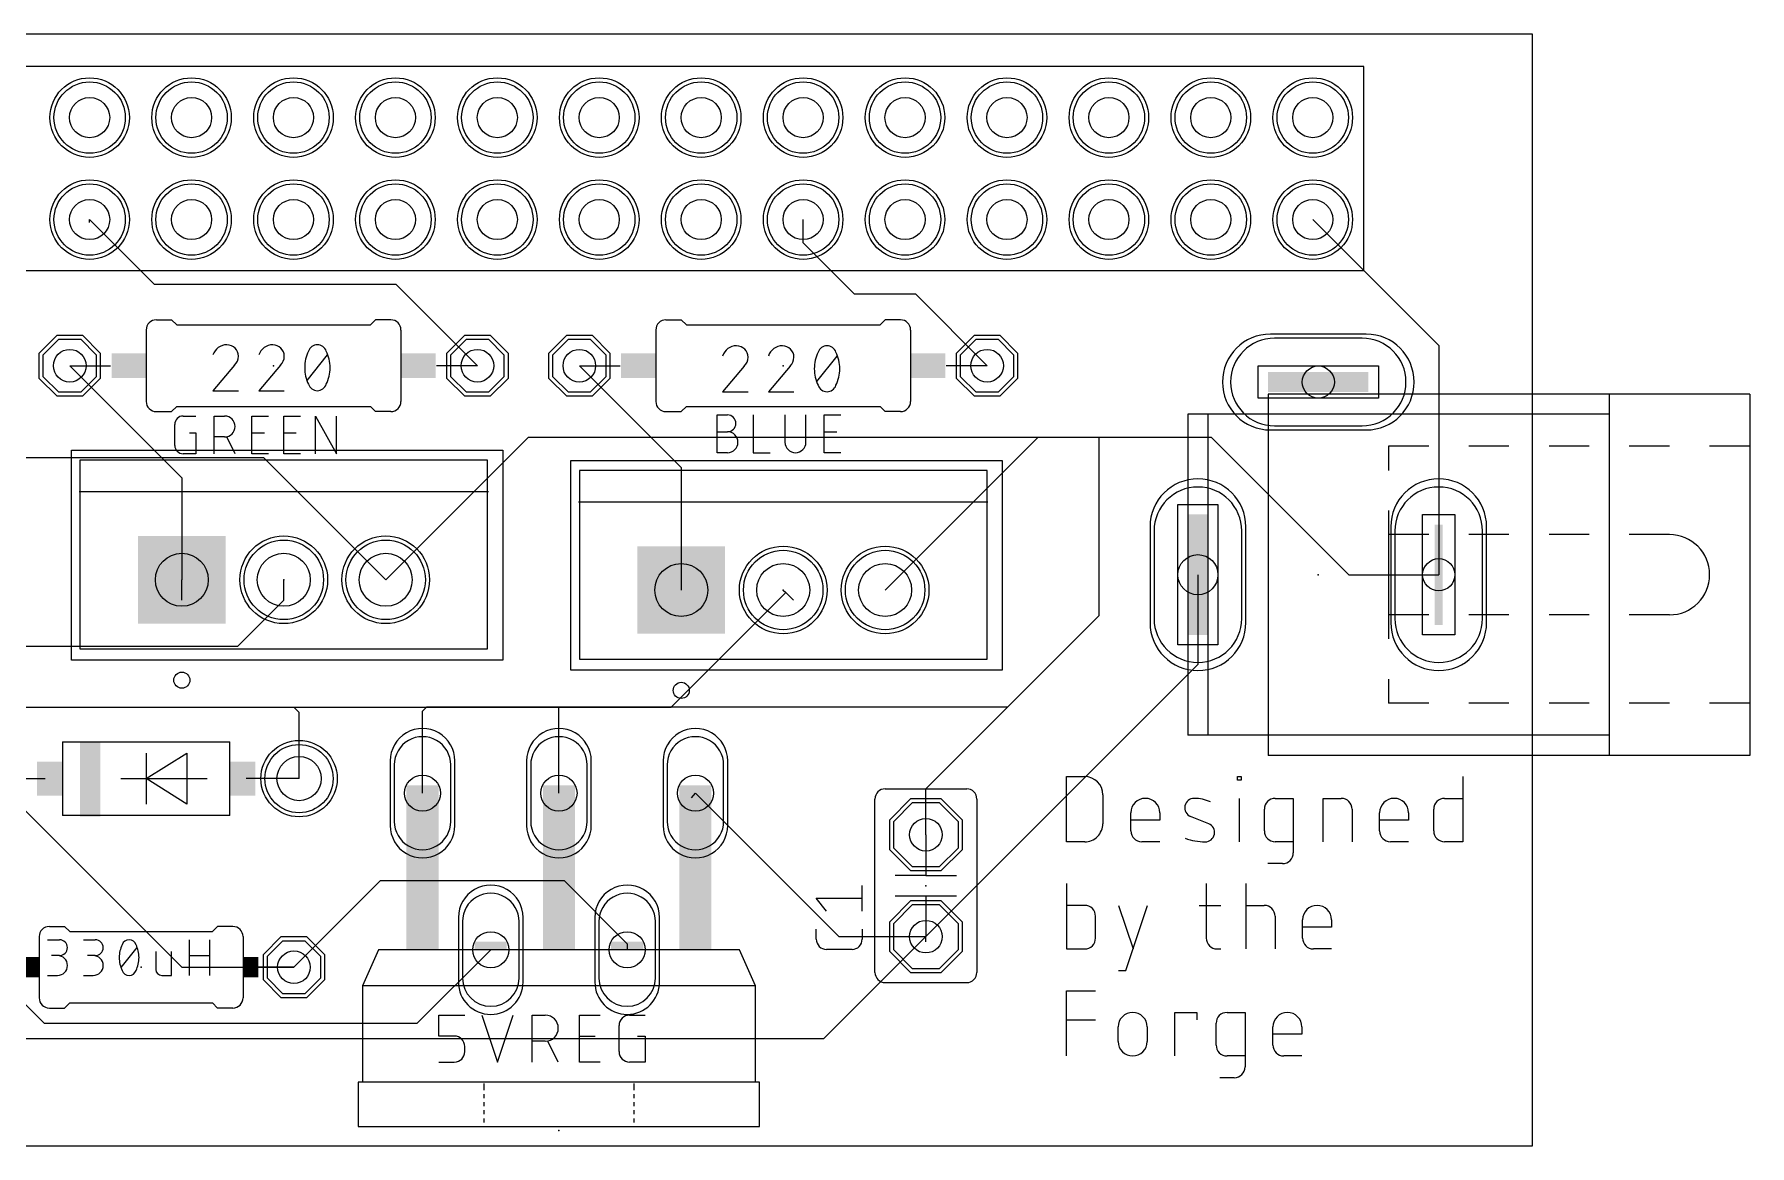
# Model space of a CAD drawing. Extents: x 0 to 2.66, y 0 to 1.18.
# Drawn here: x 0.975 to 2.658, y 0.085 to 1.175 of the extents above; entities that cross this region are included whole.
import ezdxf

# ---------------------------------------------------------------- set-up
doc = ezdxf.new("R2010")
doc.units = 0
for name, color, linetype in [('1', 12, 'CONTINUOUS'), ('16', 132, 'CONTINUOUS'), ('17', 110, 'CONTINUOUS'), ('19', 53, 'CONTINUOUS'), ('20', 31, 'CONTINUOUS'), ('21', 253, 'CONTINUOUS'), ('23', 53, 'CONTINUOUS'), ('25', 253, 'CONTINUOUS'), ('27', 253, 'CONTINUOUS'), ('29', 253, 'CONTINUOUS'), ('30', 253, 'CONTINUOUS'), ('39', 12, 'CONTINUOUS'), ('44', 253, 'CONTINUOUS'), ('46', 140, 'CONTINUOUS'), ('51', 253, 'CONTINUOUS')]:
    doc.layers.add(name, color=color, linetype=linetype)

# ---------------------------------------------------------------- blocks, each defined once
blk = doc.blocks.new('RECT')
blk.add_solid([(-0.5, -0.5), (0.5, -0.5), (-0.5, 0.5), (0.5, 0.5)])
blk = doc.blocks.new('LONGP100')
blk.add_lwpolyline([(-0.5, -0.5), (0.5, -0.5, 1), (0.5, 0.5), (-0.5, 0.5, 1)], format="xyb", close=True)
blk = doc.blocks.new('SQUAREP')
blk.add_solid([(-0.5, -0.5), (0.5, -0.5), (-0.5, 0.5), (0.5, 0.5)])
blk = doc.blocks.new('ROUNDP')
blk.add_circle((0, 0), 0.5)
blk = doc.blocks.new('OCTAGONP')
blk.add_lwpolyline([(-0.5, -0.207107), (-0.5, 0.207107), (-0.207107, 0.5), (0.207107, 0.5), (0.5, 0.207107), (0.5, -0.207107), (0.207107, -0.5), (-0.207107, -0.5)], close=True)

msp = doc.modelspace()

# ---------------------------------------------------------------- linework, layer by layer
at = {"layer": '1'}
for p, q in [((1.029528, 0.990472), (1.029528, 0.993307)), ((1.029528, 0.993307), (1.092835, 0.93)), ((1.729528, 0.970472), (1.729528, 0.993307)), ((1.78, 0.92), (1.729528, 0.970472)), ((1.092835, 0.93), (1.33, 0.93)), ((1.33, 0.93), (1.41, 0.85)), ((1.84, 0.92), (1.78, 0.92)), ((1.91, 0.85), (1.84, 0.92)), ((1.01, 0.85), (1.12, 0.74)), ((1.51, 0.85), (1.61, 0.75)), ((1.61, 0.75), (1.61, 0.63)), ((1.12, 0.74), (1.12, 0.64)), ((1.12, 0.62), (1.12, 0.64)), ((1.22, 0.62), (1.22, 0.64)), ((1.6, 0.515), (1.7125, 0.6275)), ((1.71, 0.63), (1.7125, 0.6275)), ((1.7125, 0.6275), (1.72, 0.62)), ((1.175, 0.575), (1.22, 0.62)), ((0.76, 0.575), (1.175, 0.575)), ((0.81, 0.515), (1.6, 0.515)), ((0.935, 0.445), (1.12, 0.26)), ((1.23, 0.26), (1.315, 0.345)), ((1.315, 0.345), (1.495, 0.345)), ((1.495, 0.345), (1.556929, 0.283071)), ((1.350906, 0.205), (1.423071, 0.277165)), ((1.556929, 0.283071), (1.556929, 0.277165)), ((0.93, 0.26), (0.985, 0.205)), ((1.12, 0.26), (1.23, 0.26)), ((0.985, 0.205), (1.350906, 0.205))]:
    msp.add_line(p, q, dxfattribs=at)
at = {"layer": '16'}
for p, q in [((2.229528, 0.993307), (2.35311, 0.869724)), ((2.35311, 0.869724), (2.35311, 0.645)), ((1.32, 0.64), (1.46, 0.78)), ((1.46, 0.78), (1.96, 0.78)), ((1.81, 0.63), (1.96, 0.78)), ((1.96, 0.78), (2.02, 0.78)), ((2.02, 0.78), (2.13, 0.78)), ((2.02, 0.605), (2.02, 0.78)), ((2.13, 0.78), (2.265, 0.645)), ((0.93, 0.76), (1.2, 0.76)), ((1.2, 0.76), (1.32, 0.64)), ((2.11689, 0.645), (2.11689, 0.55689)), ((2.265, 0.645), (2.35311, 0.645)), ((1.93, 0.515), (2.02, 0.605)), ((2.11689, 0.55689), (1.85, 0.29)), ((0.925, 0.515), (1.49, 0.515)), ((1.235, 0.445), (1.235, 0.51)), ((1.356142, 0.430709), (1.356142, 0.511142)), ((1.93, 0.515), (1.49, 0.515)), ((1.49, 0.430709), (1.49, 0.515)), ((1.85, 0.435), (1.93, 0.515)), ((1.62, 0.426), (1.623858, 0.430709)), ((1.623858, 0.430709), (1.764567, 0.29)), ((1.85, 0.39), (1.85, 0.435)), ((1.75, 0.19), (1.85, 0.29)), ((1.764567, 0.29), (1.85, 0.29)), ((1.85, 0.285), (1.85, 0.29)), ((0.325, 0.19), (1.75, 0.19))]:
    msp.add_line(p, q, dxfattribs=at)
at = {"layer": '19'}
for p, q in [((1.23, 0.515), (1.36, 0.515)), ((1.235, 0.51), (1.23, 0.515)), ((1.36, 0.515), (1.356142, 0.511142)), ((1.49, 0.515), (1.36, 0.515))]:
    msp.add_line(p, q, dxfattribs=at)
at = {"layer": '20'}
for p, q in [((2.445, 1.175), (0.17, 1.175)), ((2.445, 0.085), (2.445, 1.175)), ((0.17, 0.085), (2.445, 0.085))]:
    msp.add_line(p, q, dxfattribs=at)
at = {"layer": '21'}
for p, q in [((2.279528, 1.143307), (0.279528, 1.143307)), ((2.279528, 0.943307), (2.279528, 1.143307)), ((0.379528, 0.943307), (2.279528, 0.943307)), ((1.095, 0.895), (1.11, 0.895)), ((1.115, 0.89), (1.11, 0.895)), ((1.305, 0.89), (1.31, 0.895)), ((1.325, 0.895), (1.31, 0.895)), ((1.595, 0.895), (1.61, 0.895)), ((1.615, 0.89), (1.61, 0.895)), ((1.805, 0.89), (1.81, 0.895)), ((1.825, 0.895), (1.81, 0.895)), ((1.085, 0.885), (1.085, 0.815)), ((1.115, 0.89), (1.305, 0.89)), ((1.335, 0.885), (1.335, 0.815)), ((1.585, 0.885), (1.585, 0.815)), ((1.615, 0.89), (1.805, 0.89)), ((1.835, 0.885), (1.835, 0.815)), ((1.115, 0.81), (1.11, 0.805)), ((1.115, 0.81), (1.305, 0.81)), ((1.305, 0.81), (1.31, 0.805)), ((1.615, 0.81), (1.61, 0.805)), ((1.615, 0.81), (1.805, 0.81)), ((1.805, 0.81), (1.81, 0.805)), ((2.658228, 0.822165), (2.335787, 0.822165)), ((2.520433, 0.822165), (2.520433, 0.48752)), ((2.658228, 0.822165), (2.658228, 0.770984)), ((1.095, 0.805), (1.11, 0.805)), ((1.325, 0.805), (1.31, 0.805)), ((1.595, 0.805), (1.61, 0.805)), ((1.825, 0.805), (1.81, 0.805)), ((2.126732, 0.80248), (2.107047, 0.80248)), ((2.107047, 0.80248), (2.107047, 0.73752)), ((2.126732, 0.80248), (2.126732, 0.73752)), ((2.343268, 0.770984), (2.303898, 0.770984)), ((2.303898, 0.770984), (2.303898, 0.747362)), ((2.422008, 0.770984), (2.382638, 0.770984)), ((2.500748, 0.770984), (2.461378, 0.770984)), ((2.579488, 0.770984), (2.540118, 0.770984)), ((2.658228, 0.770984), (2.618858, 0.770984)), ((2.658228, 0.770984), (2.658228, 0.519016)), ((1.42, 0.757323), (1.02, 0.757323)), ((1.02, 0.757323), (1.02, 0.572283)), ((1.42, 0.572283), (1.42, 0.757323)), ((1.91, 0.747323), (1.51, 0.747323)), ((1.51, 0.747323), (1.51, 0.562283)), ((1.91, 0.562283), (1.91, 0.747323)), ((2.185787, 0.75248), (2.185787, 0.48752)), ((1.019213, 0.726614), (1.420787, 0.726614)), ((1.509213, 0.716614), (1.910787, 0.716614)), ((2.303898, 0.707992), (2.303898, 0.68437)), ((2.303898, 0.68437), (2.303898, 0.60563)), ((2.303898, 0.60563), (2.303898, 0.582008)), ((1.02, 0.572283), (1.42, 0.572283)), ((1.51, 0.562283), (1.91, 0.562283)), ((2.107047, 0.55248), (2.107047, 0.48752)), ((2.126732, 0.55248), (2.126732, 0.48752)), ((2.303898, 0.542638), (2.303898, 0.519016)), ((2.343268, 0.519016), (2.303898, 0.519016)), ((2.422008, 0.519016), (2.382638, 0.519016)), ((2.500748, 0.519016), (2.461378, 0.519016)), ((2.579488, 0.519016), (2.540118, 0.519016)), ((2.658228, 0.519016), (2.618858, 0.519016)), ((2.658228, 0.519016), (2.658228, 0.467835)), ((1.003031, 0.48122), (1.166969, 0.48122)), ((1.003031, 0.48122), (1.003031, 0.40878)), ((1.166969, 0.40878), (1.166969, 0.48122)), ((2.126732, 0.48752), (2.107047, 0.48752)), ((2.185787, 0.48752), (2.126732, 0.48752)), ((2.520433, 0.48752), (2.185787, 0.48752)), ((2.185787, 0.48752), (2.185787, 0.467835)), ((2.520433, 0.48752), (2.520433, 0.467835)), ((1.085, 0.445), (1.125, 0.47)), ((1.085, 0.47), (1.085, 0.445)), ((1.125, 0.47), (1.125, 0.42)), ((2.658228, 0.467835), (2.185787, 0.467835)), ((1.06, 0.445), (1.085, 0.445)), ((1.125, 0.42), (1.085, 0.445)), ((1.085, 0.445), (1.145, 0.445)), ((1.085, 0.445), (1.085, 0.42)), ((1.8, 0.255), (1.8, 0.425)), ((1.81, 0.435), (1.89, 0.435)), ((1.9, 0.425), (1.9, 0.255)), ((1.166969, 0.40878), (1.003031, 0.40878)), ((1.85, 0.355), (1.85, 0.35)), ((1.85, 0.35), (1.82, 0.35)), ((1.85, 0.35), (1.88, 0.35)), ((1.82, 0.33), (1.85, 0.33)), ((1.85, 0.33), (1.88, 0.33)), ((1.85, 0.33), (1.85, 0.325)), ((0.98, 0.29), (0.98, 0.23)), ((0.99, 0.3), (1.005, 0.3)), ((1.01, 0.295), (1.005, 0.3)), ((1.01, 0.295), (1.15, 0.295)), ((1.15, 0.295), (1.155, 0.3)), ((1.17, 0.3), (1.155, 0.3)), ((1.18, 0.29), (1.18, 0.23)), ((1.81, 0.245), (1.89, 0.245)), ((0.99, 0.22), (1.005, 0.22)), ((1.01, 0.225), (1.005, 0.22)), ((1.01, 0.225), (1.15, 0.225)), ((1.15, 0.225), (1.155, 0.22)), ((1.17, 0.22), (1.155, 0.22)), ((1.29315, 0.147244), (1.29315, 0.103937)), ((1.68685, 0.147244), (1.29315, 0.147244)), ((1.68685, 0.103937), (1.68685, 0.147244)), ((1.29315, 0.103937), (1.68685, 0.103937))]:
    msp.add_line(p, q, dxfattribs=at)
for centre in [(1.12, 0.541575), (1.61, 0.531575)]:
    msp.add_circle(centre, 0.007874, dxfattribs=at)
for centre, radius, start, end in [((1.095, 0.885), 0.01, 90, 180), ((1.325, 0.885), 0.01, 0, 90), ((1.595, 0.885), 0.01, 90, 180), ((1.825, 0.885), 0.01, 0, 90), ((1.095, 0.815), 0.01, 180, 270), ((1.325, 0.815), 0.01, 270, 0), ((1.595, 0.815), 0.01, 180, 270), ((1.825, 0.815), 0.01, 270, 0), ((2.579488, 0.645), 0.03937, 270, 90), ((1.81, 0.425), 0.01, 90, 180), ((1.89, 0.425), 0.01, 0, 90), ((0.99, 0.29), 0.01, 90, 180), ((1.17, 0.29), 0.01, 0, 90), ((1.81, 0.255), 0.01, 180, 270), ((1.89, 0.255), 0.01, 270, 0), ((0.99, 0.23), 0.01, 180, 270), ((1.17, 0.23), 0.01, 270, 0)]:
    msp.add_arc(centre, radius, start, end, dxfattribs=at)
at = {"layer": '23'}
for p in [(1.21, 0.85), (1.71, 0.85), (1.22, 0.64), (2.235, 0.645), (1.71, 0.63), (1.085, 0.445), (1.85, 0.34), (1.08, 0.26), (1.49, 0.1)]:
    msp.add_point(p, dxfattribs=at)
at = {"layer": '25'}
for p, q in [((1.113048, 0.771876), (1.113048, 0.792431)), ((1.12127, 0.800654), (1.133603, 0.800654)), ((1.151672, 0.763654), (1.151672, 0.800654)), ((1.151672, 0.800654), (1.16195, 0.800654)), ((1.188716, 0.763654), (1.188716, 0.800654)), ((1.188716, 0.800654), (1.205161, 0.800654)), ((1.219916, 0.763654), (1.219916, 0.800654)), ((1.219916, 0.800654), (1.23636, 0.800654)), ((1.251047, 0.763654), (1.251047, 0.800654)), ((1.251047, 0.800654), (1.271602, 0.763654)), ((1.271602, 0.763654), (1.271602, 0.800654)), ((1.645048, 0.764654), (1.645048, 0.801654)), ((1.645048, 0.801654), (1.655325, 0.801654)), ((1.6806, 0.801654), (1.6806, 0.764654)), ((1.711731, 0.801654), (1.711731, 0.774931)), ((1.732286, 0.774931), (1.732286, 0.801654)), ((1.750199, 0.764654), (1.750199, 0.801654)), ((1.750199, 0.801654), (1.766644, 0.801654)), ((1.127436, 0.784209), (1.133603, 0.784209)), ((1.133603, 0.784209), (1.133603, 0.763654)), ((1.16195, 0.780098), (1.151672, 0.780098)), ((1.172228, 0.763654), (1.164005, 0.780098)), ((1.188716, 0.784209), (1.201049, 0.784209)), ((1.219916, 0.784209), (1.232249, 0.784209)), ((1.645048, 0.785209), (1.655325, 0.785209)), ((1.750199, 0.785209), (1.762533, 0.785209)), ((1.133603, 0.763654), (1.12127, 0.763654)), ((1.205161, 0.763654), (1.188716, 0.763654)), ((1.23636, 0.763654), (1.219916, 0.763654)), ((1.655325, 0.764654), (1.645048, 0.764654)), ((1.6806, 0.764654), (1.697044, 0.764654)), ((1.766644, 0.764654), (1.750199, 0.764654)), ((1.7875, 0.315147), (1.7875, 0.340147)), ((1.7525, 0.315147), (1.7425, 0.327647)), ((1.7425, 0.327647), (1.7875, 0.327647)), ((1.7425, 0.2875), (1.7425, 0.2975)), ((1.7875, 0.2975), (1.7875, 0.2875)), ((1.7775, 0.2775), (1.7525, 0.2775)), ((1.372, 0.192555), (1.372, 0.213)), ((1.372, 0.213), (1.397555, 0.213)), ((1.414444, 0.213), (1.429778, 0.167)), ((1.429778, 0.167), (1.445111, 0.213)), ((1.46379, 0.167), (1.46379, 0.213)), ((1.46379, 0.213), (1.476567, 0.213)), ((1.510089, 0.167), (1.510089, 0.213)), ((1.510089, 0.213), (1.530533, 0.213)), ((1.549, 0.177222), (1.549, 0.202778)), ((1.559222, 0.213), (1.574555, 0.213)), ((1.387333, 0.192555), (1.372, 0.192555)), ((1.476567, 0.187444), (1.46379, 0.187444)), ((1.489345, 0.167), (1.479123, 0.187444)), ((1.510089, 0.192555), (1.525422, 0.192555)), ((1.566889, 0.192555), (1.574555, 0.192555)), ((1.574555, 0.192555), (1.574555, 0.167)), ((1.397555, 0.177222), (1.397555, 0.182333)), ((1.372, 0.167), (1.387333, 0.167)), ((1.530533, 0.167), (1.510089, 0.167)), ((1.574555, 0.167), (1.559222, 0.167))]:
    msp.add_line(p, q, dxfattribs=at)
for centre, radius, start, end in [((1.12127, 0.792431), 0.008222, 90.000857, 180), ((1.16195, 0.790376), 0.010278, 270, 90), ((1.655325, 0.793431), 0.008222, 270, 90), ((1.655325, 0.774931), 0.010278, 270, 90), ((1.722008, 0.774931), 0.010278, 180, 0), ((1.12127, 0.771876), 0.008222, 180, 270), ((1.7525, 0.2875), 0.01, 180, 270), ((1.7775, 0.2875), 0.01, 270, 0), ((1.476567, 0.200222), 0.012778, 270, 90), ((1.559222, 0.202778), 0.010222, 90.00069, 180), ((1.387333, 0.182333), 0.010222, 0, 90), ((1.387333, 0.177222), 0.010222, 270, 0), ((1.559222, 0.177222), 0.010222, 180, 270)]:
    msp.add_arc(centre, radius, start, end, dxfattribs=at)
at = {"layer": '27'}
for p, q in [((1.243, 0.8355), (1.263, 0.8605)), ((1.743, 0.8345), (1.763, 0.8595)), ((1.17175, 0.8505), (1.1505, 0.8255)), ((1.21675, 0.8505), (1.1955, 0.8255)), ((1.67175, 0.8495), (1.6505, 0.8245)), ((1.71675, 0.8495), (1.6955, 0.8245)), ((1.1505, 0.8255), (1.1755, 0.8255)), ((1.1955, 0.8255), (1.2205, 0.8255)), ((1.6505, 0.8245), (1.6755, 0.8245)), ((1.6955, 0.8245), (1.7205, 0.8245)), ((1.988, 0.383), (1.988, 0.447)), ((1.988, 0.447), (2.005778, 0.447)), ((2.155799, 0.443444), (2.155799, 0.447)), ((2.155799, 0.447), (2.159355, 0.447)), ((2.159355, 0.443444), (2.155799, 0.443444)), ((2.159355, 0.447), (2.159355, 0.443444)), ((2.376645, 0.447), (2.376645, 0.383)), ((2.023555, 0.429222), (2.023555, 0.400778)), ((2.157577, 0.383), (2.157577, 0.425667)), ((2.192708, 0.425667), (2.210486, 0.425667)), ((2.210486, 0.425667), (2.210486, 0.372333)), ((2.239768, 0.383), (2.239768, 0.425667)), ((2.239768, 0.425667), (2.257546, 0.425667)), ((2.358867, 0.425667), (2.376645, 0.425667)), ((2.051045, 0.393667), (2.051045, 0.411444)), ((2.079489, 0.404333), (2.051045, 0.404333)), ((2.079489, 0.411444), (2.079489, 0.404333)), ((2.12749, 0.400778), (2.109713, 0.407889)), ((2.182042, 0.393667), (2.182042, 0.415)), ((2.268212, 0.415), (2.268212, 0.383)), ((2.295154, 0.393667), (2.295154, 0.411444)), ((2.323598, 0.404333), (2.295154, 0.404333)), ((2.323598, 0.411444), (2.323598, 0.404333)), ((2.3482, 0.393667), (2.3482, 0.415)), ((2.005778, 0.383), (1.988, 0.383)), ((2.079489, 0.383), (2.061711, 0.383)), ((2.210486, 0.383), (2.192708, 0.383)), ((2.323598, 0.383), (2.305821, 0.383)), ((2.376645, 0.383), (2.358867, 0.383)), ((2.19982, 0.361667), (2.185597, 0.361667)), ((1.988, 0.342), (1.988, 0.278)), ((2.125103, 0.342), (2.125103, 0.288667)), ((2.164126, 0.278), (2.164126, 0.342)), ((2.005778, 0.320667), (1.988, 0.320667)), ((2.038995, 0.320667), (2.053217, 0.278)), ((2.046106, 0.256667), (2.067439, 0.320667)), ((2.117992, 0.320667), (2.139326, 0.320667)), ((2.164126, 0.320667), (2.181904, 0.320667)), ((2.016444, 0.288667), (2.016444, 0.31)), ((2.192571, 0.31), (2.192571, 0.278)), ((2.219513, 0.288667), (2.219513, 0.306444)), ((2.247957, 0.306444), (2.247957, 0.299333)), ((0.988326, 0.287), (0.999992, 0.287)), ((1.023426, 0.287), (1.035092, 0.287)), ((1.127556, 0.252), (1.127556, 0.287)), ((1.147, 0.287), (1.147, 0.252)), ((2.247957, 0.299333), (2.219513, 0.299333)), ((0.999992, 0.271444), (0.992215, 0.271444)), ((1.035092, 0.271444), (1.027315, 0.271444)), ((1.06047, 0.259778), (1.076026, 0.279222)), ((1.0944, 0.275333), (1.0944, 0.257833)), ((1.109956, 0.252), (1.109956, 0.275333)), ((1.127556, 0.271444), (1.147, 0.271444)), ((1.988, 0.278), (2.005778, 0.278)), ((2.13577, 0.278), (2.139326, 0.278)), ((2.247957, 0.278), (2.230179, 0.278)), ((2.038995, 0.256667), (2.046106, 0.256667)), ((0.988326, 0.252), (0.998048, 0.252)), ((1.023426, 0.252), (1.033148, 0.252)), ((1.100233, 0.252), (1.109956, 0.252)), ((1.988, 0.173), (1.988, 0.237)), ((1.988, 0.237), (2.016444, 0.237)), ((1.988, 0.208555), (2.016444, 0.208555)), ((2.094339, 0.173), (2.094339, 0.215667)), ((2.094339, 0.215667), (2.115673, 0.215667)), ((2.115673, 0.215667), (2.115673, 0.208555)), ((2.134744, 0.183667), (2.134744, 0.205)), ((2.14541, 0.215667), (2.163188, 0.215667)), ((2.163188, 0.215667), (2.163188, 0.162333)), ((2.038619, 0.187222), (2.038619, 0.201444)), ((2.067063, 0.201444), (2.067063, 0.187222)), ((2.190418, 0.183667), (2.190418, 0.201444)), ((2.218863, 0.194333), (2.190418, 0.194333)), ((2.218863, 0.201444), (2.218863, 0.194333)), ((2.163188, 0.173), (2.14541, 0.173)), ((2.218863, 0.173), (2.201085, 0.173)), ((2.152521, 0.151667), (2.138299, 0.151667))]:
    msp.add_line(p, q, dxfattribs=at)
for centre, radius, start, end in [((1.16425, 0.856047), 0.014453, 90, 162.054747), ((1.16425, 0.85925), 0.01125, 0, 90), ((1.163417, 0.85925), 0.012083, 313.602748, 0.00007), ((1.20925, 0.856047), 0.014453, 90, 162.054747), ((1.20925, 0.85925), 0.01125, 0, 90), ((1.208417, 0.85925), 0.012083, 313.602748, 0.00007), ((1.277583, 0.848), 0.037083, 154.010753, 180.000014), ((1.253, 0.86125), 0.00925, 90, 161.075356), ((1.253, 0.86125), 0.00925, 18.924644, 90), ((1.228417, 0.848), 0.037083, 359.999986, 25.989247), ((1.66425, 0.855047), 0.014453, 90, 162.054747), ((1.66425, 0.85825), 0.01125, 0, 90), ((1.70925, 0.855047), 0.014453, 90, 162.054747), ((1.70925, 0.85825), 0.01125, 0, 90), ((1.777583, 0.847), 0.037083, 154.010753, 180.000014), ((1.753, 0.86025), 0.00925, 90, 161.075356), ((1.753, 0.86025), 0.00925, 18.924644, 90), ((1.728417, 0.847), 0.037083, 359.999986, 25.989247), ((1.277583, 0.848), 0.037083, 179.999986, 205.989247), ((1.228417, 0.848), 0.037083, 334.010753, 0.000014), ((1.663417, 0.85825), 0.012083, 313.602748, 0.00007), ((1.708417, 0.85825), 0.012083, 313.602748, 0.00007), ((1.777583, 0.847), 0.037083, 179.999986, 205.989247), ((1.728417, 0.847), 0.037083, 334.010753, 0.000014), ((1.253, 0.83475), 0.00925, 198.924644, 270), ((1.253, 0.83475), 0.00925, 270, 341.075356), ((1.753, 0.83375), 0.00925, 198.924644, 270), ((1.753, 0.83375), 0.00925, 270, 341.075356), ((2.005778, 0.429222), 0.017778, 0, 90), ((2.065267, 0.411444), 0.014222, 0, 180), ((2.113137, 0.416448), 0.009219, 89.181839, 248.198754), ((2.112692, 0.385293), 0.040377, 65.761067, 89.181785), ((2.192708, 0.415), 0.010667, 90, 180), ((2.257546, 0.415), 0.010667, 0.000661, 90), ((2.309376, 0.411444), 0.014222, 0, 180), ((2.358867, 0.415), 0.010667, 90, 180), ((2.005778, 0.400778), 0.017778, 269.999603, 0), ((2.061711, 0.393667), 0.010667, 180, 270), ((2.124067, 0.392218), 0.009219, 269.181833, 68.198759), ((2.192708, 0.393667), 0.010667, 180, 270), ((2.305821, 0.393667), 0.010667, 180, 270), ((2.358867, 0.393667), 0.010667, 180, 270), ((2.124796, 0.443293), 0.060299, 250.20894, 269.181811), ((2.199819, 0.372333), 0.010667, 270.000661, 360), ((2.005778, 0.31), 0.010667, 0, 90), ((2.181904, 0.31), 0.010667, 0.000661, 90), ((2.233735, 0.306444), 0.014222, 0, 180), ((0.999992, 0.279222), 0.007778, 270, 90), ((1.035092, 0.279222), 0.007778, 270, 90), ((1.068248, 0.279805), 0.007195, 90.000167, 161.075973), ((1.068248, 0.279806), 0.007194, 18.922769, 90.000111), ((2.005778, 0.288667), 0.010667, 270, 359.999339), ((2.13577, 0.288667), 0.010667, 180, 270), ((2.230179, 0.288667), 0.010667, 180, 270), ((0.998048, 0.261722), 0.009722, 270, 90), ((1.033148, 0.261722), 0.009722, 270, 90), ((1.087369, 0.2695), 0.028844, 180.000107, 205.988393), ((1.087369, 0.2695), 0.028843, 154.011273, 179.999982), ((1.049128, 0.2695), 0.028842, 0.000012, 25.989792), ((1.049127, 0.2695), 0.028843, 334.010595, 359.999845), ((1.068248, 0.259195), 0.007195, 198.925177, 270.000056), ((1.068248, 0.259194), 0.007194, 269.999666, 341.076081), ((1.100233, 0.257833), 0.005833, 180, 270), ((2.052841, 0.201444), 0.014222, 0, 180), ((2.14541, 0.205), 0.010667, 90, 180), ((2.204641, 0.201444), 0.014222, 0, 180), ((2.052841, 0.187222), 0.014222, 180, 0), ((2.14541, 0.183667), 0.010667, 180, 270), ((2.201085, 0.183667), 0.010667, 180, 270), ((2.152521, 0.162333), 0.010667, 270.000661, 360)]:
    msp.add_arc(centre, radius, start, end, dxfattribs=at)
at = {"layer": '39'}
for p, q in [((1.011732, 0.767165), (1.434961, 0.767165)), ((1.011732, 0.56126), (1.011732, 0.767165)), ((1.434961, 0.767165), (1.434961, 0.56126)), ((1.501732, 0.757165), (1.924961, 0.757165)), ((1.501732, 0.55126), (1.501732, 0.757165)), ((1.924961, 0.757165), (1.924961, 0.55126)), ((1.434961, 0.56126), (1.011732, 0.56126)), ((1.924961, 0.55126), (1.501732, 0.55126))]:
    msp.add_line(p, q, dxfattribs=at)
at = {"layer": '44'}
for centre, radius in [((1.029528, 1.093307), 0.019685), ((1.129528, 1.093307), 0.019685), ((1.229528, 1.093307), 0.019685), ((1.329528, 1.093307), 0.019685), ((1.429528, 1.093307), 0.019685), ((1.529528, 1.093307), 0.019685), ((1.629528, 1.093307), 0.019685), ((1.729528, 1.093307), 0.019685), ((1.829528, 1.093307), 0.019685), ((1.929528, 1.093307), 0.019685), ((2.029528, 1.093307), 0.019685), ((2.129528, 1.093307), 0.019685), ((2.229528, 1.093307), 0.019685), ((1.029528, 0.993307), 0.019685), ((1.129528, 0.993307), 0.019685), ((1.229528, 0.993307), 0.019685), ((1.329528, 0.993307), 0.019685), ((1.429528, 0.993307), 0.019685), ((1.529528, 0.993307), 0.019685), ((1.629528, 0.993307), 0.019685), ((1.729528, 0.993307), 0.019685), ((1.829528, 0.993307), 0.019685), ((1.929528, 0.993307), 0.019685), ((2.029528, 0.993307), 0.019685), ((2.129528, 0.993307), 0.019685), ((2.229528, 0.993307), 0.019685), ((1.01, 0.85), 0.016), ((1.41, 0.85), 0.016), ((1.51, 0.85), 0.016), ((1.91, 0.85), 0.016), ((2.235, 0.833976), 0.015748), ((1.12, 0.64), 0.025984), ((1.22, 0.64), 0.025984), ((1.32, 0.64), 0.025984), ((2.11689, 0.645), 0.019685), ((2.35311, 0.645), 0.015748), ((1.61, 0.63), 0.025984), ((1.71, 0.63), 0.025984), ((1.81, 0.63), 0.025984), ((1.235, 0.445), 0.021654), ((1.356142, 0.430709), 0.017717), ((1.49, 0.430709), 0.017717), ((1.623858, 0.430709), 0.017717), ((1.85, 0.39), 0.016), ((1.85, 0.29), 0.016), ((1.423071, 0.277165), 0.017717), ((1.556929, 0.277165), 0.017717), ((1.23, 0.26), 0.016)]:
    msp.add_circle(centre, radius, dxfattribs=at)
at = {"layer": '46'}
for p, q in [((2.175945, 0.818228), (2.175945, 0.849724)), ((2.175945, 0.849724), (2.294055, 0.849724)), ((2.294055, 0.849724), (2.294055, 0.818228)), ((2.294055, 0.818228), (2.175945, 0.818228)), ((2.097205, 0.576102), (2.097205, 0.713898)), ((2.097205, 0.713898), (2.136575, 0.713898)), ((2.136575, 0.713898), (2.136575, 0.576102)), ((2.337362, 0.585945), (2.337362, 0.704055)), ((2.337362, 0.704055), (2.368858, 0.704055)), ((2.368858, 0.704055), (2.368858, 0.585945)), ((2.136575, 0.576102), (2.097205, 0.576102)), ((2.368858, 0.585945), (2.337362, 0.585945))]:
    msp.add_line(p, q, dxfattribs=at)
at = {"layer": '51'}
for p, q in [((1.01, 0.85), (1.05, 0.85)), ((1.41, 0.85), (1.37, 0.85)), ((1.51, 0.85), (1.55, 0.85)), ((1.91, 0.85), (1.87, 0.85)), ((2.185787, 0.822165), (2.185787, 0.80248)), ((2.658228, 0.822165), (2.185787, 0.822165)), ((2.126732, 0.80248), (2.107047, 0.80248)), ((2.107047, 0.80248), (2.107047, 0.48752)), ((2.185787, 0.80248), (2.126732, 0.80248)), ((2.126732, 0.80248), (2.126732, 0.48752)), ((2.520433, 0.80248), (2.185787, 0.80248)), ((2.185787, 0.80248), (2.185787, 0.48752)), ((2.343268, 0.68437), (2.303898, 0.68437)), ((2.422008, 0.68437), (2.382638, 0.68437)), ((2.500748, 0.68437), (2.461378, 0.68437)), ((2.579488, 0.68437), (2.540118, 0.68437)), ((2.343268, 0.60563), (2.303898, 0.60563)), ((2.422008, 0.60563), (2.382638, 0.60563)), ((2.500748, 0.60563), (2.461378, 0.60563)), ((2.579488, 0.60563), (2.540118, 0.60563)), ((0.935, 0.445), (0.985827, 0.445)), ((1.235, 0.445), (1.183189, 0.445)), ((1.85, 0.39), (1.85, 0.355)), ((1.85, 0.325), (1.85, 0.29)), ((1.312835, 0.277165), (1.297087, 0.241732)), ((1.667165, 0.277165), (1.312835, 0.277165)), ((1.682913, 0.241732), (1.667165, 0.277165)), ((1.23, 0.26), (1.195, 0.26)), ((1.297087, 0.241732), (1.297087, 0.147244)), ((1.682913, 0.241732), (1.297087, 0.241732)), ((1.682913, 0.147244), (1.682913, 0.241732)), ((1.416378, 0.146063), (1.416378, 0.13937)), ((1.416378, 0.135433), (1.416378, 0.131496)), ((1.563622, 0.13937), (1.563622, 0.146063)), ((1.563622, 0.131496), (1.563622, 0.135433)), ((1.416378, 0.127559), (1.416378, 0.123622)), ((1.416378, 0.119685), (1.416378, 0.115748)), ((1.563622, 0.123622), (1.563622, 0.127559)), ((1.563622, 0.115748), (1.563622, 0.119685)), ((1.416378, 0.111811), (1.416378, 0.107874)), ((1.563622, 0.107874), (1.563622, 0.111811))]:
    msp.add_line(p, q, dxfattribs=at)

# ---------------------------------------------------------------- block references
at = {"layer": '17'}
for name, p, xscale, yscale in [('ROUNDP', (1.029528, 1.093307), 0.07, 0.07), ('ROUNDP', (1.029528, 1.093307), 0.07, 0.07), ('ROUNDP', (1.129528, 1.093307), 0.07, 0.07), ('ROUNDP', (1.129528, 1.093307), 0.07, 0.07), ('ROUNDP', (1.229528, 1.093307), 0.07, 0.07), ('ROUNDP', (1.229528, 1.093307), 0.07, 0.07), ('ROUNDP', (1.329528, 1.093307), 0.07, 0.07), ('ROUNDP', (1.329528, 1.093307), 0.07, 0.07), ('ROUNDP', (1.429528, 1.093307), 0.07, 0.07), ('ROUNDP', (1.429528, 1.093307), 0.07, 0.07), ('ROUNDP', (1.529528, 1.093307), 0.07, 0.07), ('ROUNDP', (1.529528, 1.093307), 0.07, 0.07), ('ROUNDP', (1.629528, 1.093307), 0.07, 0.07), ('ROUNDP', (1.629528, 1.093307), 0.07, 0.07), ('ROUNDP', (1.729528, 1.093307), 0.07, 0.07), ('ROUNDP', (1.729528, 1.093307), 0.07, 0.07), ('ROUNDP', (1.829528, 1.093307), 0.07, 0.07), ('ROUNDP', (1.829528, 1.093307), 0.07, 0.07), ('ROUNDP', (1.929528, 1.093307), 0.07, 0.07), ('ROUNDP', (1.929528, 1.093307), 0.07, 0.07), ('ROUNDP', (2.029528, 1.093307), 0.07, 0.07), ('ROUNDP', (2.029528, 1.093307), 0.07, 0.07), ('ROUNDP', (2.129528, 1.093307), 0.07, 0.07), ('ROUNDP', (2.129528, 1.093307), 0.07, 0.07), ('ROUNDP', (2.229528, 1.093307), 0.07, 0.07), ('ROUNDP', (2.229528, 1.093307), 0.07, 0.07), ('ROUNDP', (1.029528, 0.993307), 0.07, 0.07), ('ROUNDP', (1.029528, 0.993307), 0.07, 0.07), ('ROUNDP', (1.129528, 0.993307), 0.07, 0.07), ('ROUNDP', (1.129528, 0.993307), 0.07, 0.07), ('ROUNDP', (1.229528, 0.993307), 0.07, 0.07), ('ROUNDP', (1.229528, 0.993307), 0.07, 0.07), ('ROUNDP', (1.329528, 0.993307), 0.07, 0.07), ('ROUNDP', (1.329528, 0.993307), 0.07, 0.07), ('ROUNDP', (1.429528, 0.993307), 0.07, 0.07), ('ROUNDP', (1.429528, 0.993307), 0.07, 0.07), ('ROUNDP', (1.529528, 0.993307), 0.07, 0.07), ('ROUNDP', (1.529528, 0.993307), 0.07, 0.07), ('ROUNDP', (1.629528, 0.993307), 0.07, 0.07), ('ROUNDP', (1.629528, 0.993307), 0.07, 0.07), ('ROUNDP', (1.729528, 0.993307), 0.07, 0.07), ('ROUNDP', (1.729528, 0.993307), 0.07, 0.07), ('ROUNDP', (1.829528, 0.993307), 0.07, 0.07), ('ROUNDP', (1.829528, 0.993307), 0.07, 0.07), ('ROUNDP', (1.929528, 0.993307), 0.07, 0.07), ('ROUNDP', (1.929528, 0.993307), 0.07, 0.07), ('ROUNDP', (2.029528, 0.993307), 0.07, 0.07), ('ROUNDP', (2.029528, 0.993307), 0.07, 0.07), ('ROUNDP', (2.129528, 0.993307), 0.07, 0.07), ('ROUNDP', (2.129528, 0.993307), 0.07, 0.07), ('ROUNDP', (2.229528, 0.993307), 0.07, 0.07), ('ROUNDP', (2.229528, 0.993307), 0.07, 0.07), ('SQUAREP', (1.12, 0.64), 0.077953, 0.077953), ('SQUAREP', (1.12, 0.64), 0.077953, 0.077953), ('ROUNDP', (1.22, 0.64), 0.077953, 0.077953), ('ROUNDP', (1.22, 0.64), 0.077953, 0.077953), ('ROUNDP', (1.32, 0.64), 0.077953, 0.077953), ('ROUNDP', (1.32, 0.64), 0.077953, 0.077953), ('SQUAREP', (1.61, 0.63), 0.077953, 0.077953), ('SQUAREP', (1.61, 0.63), 0.077953, 0.077953), ('ROUNDP', (1.71, 0.63), 0.077953, 0.077953), ('ROUNDP', (1.71, 0.63), 0.077953, 0.077953), ('ROUNDP', (1.81, 0.63), 0.077953, 0.077953), ('ROUNDP', (1.81, 0.63), 0.077953, 0.077953), ('ROUNDP', (1.235, 0.445), 0.066929, 0.066929), ('ROUNDP', (1.235, 0.445), 0.066929, 0.066929)]:
    msp.add_blockref(name, p, dxfattribs=dict(at, xscale=xscale, yscale=yscale))
for name, p, xscale, yscale, rotation in [('OCTAGONP', (1.01, 0.85), 0.052, 0.052, 180), ('OCTAGONP', (1.01, 0.85), 0.052, 0.052, 180), ('OCTAGONP', (1.41, 0.85), 0.052, 0.052, 180), ('OCTAGONP', (1.41, 0.85), 0.052, 0.052, 180), ('OCTAGONP', (1.51, 0.85), 0.052, 0.052, 180), ('OCTAGONP', (1.51, 0.85), 0.052, 0.052, 180), ('OCTAGONP', (1.91, 0.85), 0.052, 0.052, 180), ('OCTAGONP', (1.91, 0.85), 0.052, 0.052, 180), ('LONGP100', (2.235, 0.833976), 0.086, 0.086, 180), ('LONGP100', (2.235, 0.833976), 0.086, 0.086, 180), ('LONGP100', (2.11689, 0.645), 0.086, 0.086, 270), ('LONGP100', (2.11689, 0.645), 0.086, 0.086, 270), ('LONGP100', (2.35311, 0.645), 0.086, 0.086, 270), ('LONGP100', (2.35311, 0.645), 0.086, 0.086, 270), ('LONGP100', (1.356142, 0.430709), 0.055433, 0.055433, 270), ('LONGP100', (1.356142, 0.430709), 0.055433, 0.055433, 270), ('LONGP100', (1.49, 0.430709), 0.055433, 0.055433, 270), ('LONGP100', (1.49, 0.430709), 0.055433, 0.055433, 270), ('LONGP100', (1.623858, 0.430709), 0.055433, 0.055433, 270), ('LONGP100', (1.623858, 0.430709), 0.055433, 0.055433, 270), ('OCTAGONP', (1.85, 0.39), 0.063, 0.063, 90), ('OCTAGONP', (1.85, 0.39), 0.063, 0.063, 90), ('LONGP100', (1.423071, 0.277165), 0.055433, 0.055433, 270), ('LONGP100', (1.423071, 0.277165), 0.055433, 0.055433, 270), ('LONGP100', (1.556929, 0.277165), 0.055433, 0.055433, 270), ('LONGP100', (1.556929, 0.277165), 0.055433, 0.055433, 270), ('OCTAGONP', (1.85, 0.29), 0.063, 0.063, 90), ('OCTAGONP', (1.85, 0.29), 0.063, 0.063, 90), ('OCTAGONP', (1.23, 0.26), 0.052, 0.052, 180), ('OCTAGONP', (1.23, 0.26), 0.052, 0.052, 180)]:
    msp.add_blockref(name, p, dxfattribs=dict(at, xscale=xscale, yscale=yscale, rotation=rotation))
at = {"layer": '21', "rotation": 180}
for p, xscale, yscale in [((1.068, 0.85), 0.034, 0.024), ((1.352, 0.85), 0.034, 0.024), ((1.568, 0.85), 0.034, 0.024), ((1.852, 0.85), 0.034, 0.024), ((0.9725, 0.26), 0.015, 0.02), ((1.1875, 0.26), 0.015, 0.02)]:
    msp.add_blockref('RECT', p, dxfattribs=dict(at, xscale=xscale, yscale=yscale))
at = {"layer": '21'}
for p, xscale, yscale in [((1.03, 0.444409), 0.02, 0.073622), ((0.990531, 0.445), 0.025, 0.033465), ((1.179469, 0.445), 0.025, 0.033465)]:
    msp.add_blockref('RECT', p, dxfattribs=dict(at, xscale=xscale, yscale=yscale))
at = {"layer": '29'}
for name, p, xscale, yscale in [('ROUNDP', (1.029528, 1.093307), 0.078, 0.078), ('ROUNDP', (1.129528, 1.093307), 0.078, 0.078), ('ROUNDP', (1.229528, 1.093307), 0.078, 0.078), ('ROUNDP', (1.329528, 1.093307), 0.078, 0.078), ('ROUNDP', (1.429528, 1.093307), 0.078, 0.078), ('ROUNDP', (1.529528, 1.093307), 0.078, 0.078), ('ROUNDP', (1.629528, 1.093307), 0.078, 0.078), ('ROUNDP', (1.729528, 1.093307), 0.078, 0.078), ('ROUNDP', (1.829528, 1.093307), 0.078, 0.078), ('ROUNDP', (1.929528, 1.093307), 0.078, 0.078), ('ROUNDP', (2.029528, 1.093307), 0.078, 0.078), ('ROUNDP', (2.129528, 1.093307), 0.078, 0.078), ('ROUNDP', (2.229528, 1.093307), 0.078, 0.078), ('ROUNDP', (1.029528, 0.993307), 0.078, 0.078), ('ROUNDP', (1.129528, 0.993307), 0.078, 0.078), ('ROUNDP', (1.229528, 0.993307), 0.078, 0.078), ('ROUNDP', (1.329528, 0.993307), 0.078, 0.078), ('ROUNDP', (1.429528, 0.993307), 0.078, 0.078), ('ROUNDP', (1.529528, 0.993307), 0.078, 0.078), ('ROUNDP', (1.629528, 0.993307), 0.078, 0.078), ('ROUNDP', (1.729528, 0.993307), 0.078, 0.078), ('ROUNDP', (1.829528, 0.993307), 0.078, 0.078), ('ROUNDP', (1.929528, 0.993307), 0.078, 0.078), ('ROUNDP', (2.029528, 0.993307), 0.078, 0.078), ('ROUNDP', (2.129528, 0.993307), 0.078, 0.078), ('ROUNDP', (2.229528, 0.993307), 0.078, 0.078), ('SQUAREP', (1.12, 0.64), 0.085953, 0.085953), ('ROUNDP', (1.22, 0.64), 0.085953, 0.085953), ('ROUNDP', (1.32, 0.64), 0.085953, 0.085953), ('SQUAREP', (1.61, 0.63), 0.085953, 0.085953), ('ROUNDP', (1.71, 0.63), 0.085953, 0.085953), ('ROUNDP', (1.81, 0.63), 0.085953, 0.085953), ('ROUNDP', (1.235, 0.445), 0.074929, 0.074929)]:
    msp.add_blockref(name, p, dxfattribs=dict(at, xscale=xscale, yscale=yscale))
for name, p, xscale, yscale, rotation in [('OCTAGONP', (1.01, 0.85), 0.06, 0.06, 180), ('OCTAGONP', (1.41, 0.85), 0.06, 0.06, 180), ('OCTAGONP', (1.51, 0.85), 0.06, 0.06, 180), ('OCTAGONP', (1.91, 0.85), 0.06, 0.06, 180), ('LONGP100', (2.235, 0.833976), 0.094, 0.094, 180), ('LONGP100', (2.11689, 0.645), 0.094, 0.094, 270), ('LONGP100', (2.35311, 0.645), 0.094, 0.094, 270), ('LONGP100', (1.356142, 0.430709), 0.063433, 0.063433, 270), ('LONGP100', (1.49, 0.430709), 0.063433, 0.063433, 270), ('LONGP100', (1.623858, 0.430709), 0.063433, 0.063433, 270), ('OCTAGONP', (1.85, 0.39), 0.071, 0.071, 90), ('LONGP100', (1.423071, 0.277165), 0.063433, 0.063433, 270), ('LONGP100', (1.556929, 0.277165), 0.063433, 0.063433, 270), ('OCTAGONP', (1.85, 0.29), 0.071, 0.071, 90), ('OCTAGONP', (1.23, 0.26), 0.06, 0.06, 180)]:
    msp.add_blockref(name, p, dxfattribs=dict(at, xscale=xscale, yscale=yscale, rotation=rotation))
at = {"layer": '30'}
for name, p, xscale, yscale in [('ROUNDP', (1.029528, 1.093307), 0.078, 0.078), ('ROUNDP', (1.129528, 1.093307), 0.078, 0.078), ('ROUNDP', (1.229528, 1.093307), 0.078, 0.078), ('ROUNDP', (1.329528, 1.093307), 0.078, 0.078), ('ROUNDP', (1.429528, 1.093307), 0.078, 0.078), ('ROUNDP', (1.529528, 1.093307), 0.078, 0.078), ('ROUNDP', (1.629528, 1.093307), 0.078, 0.078), ('ROUNDP', (1.729528, 1.093307), 0.078, 0.078), ('ROUNDP', (1.829528, 1.093307), 0.078, 0.078), ('ROUNDP', (1.929528, 1.093307), 0.078, 0.078), ('ROUNDP', (2.029528, 1.093307), 0.078, 0.078), ('ROUNDP', (2.129528, 1.093307), 0.078, 0.078), ('ROUNDP', (2.229528, 1.093307), 0.078, 0.078), ('ROUNDP', (1.029528, 0.993307), 0.078, 0.078), ('ROUNDP', (1.129528, 0.993307), 0.078, 0.078), ('ROUNDP', (1.229528, 0.993307), 0.078, 0.078), ('ROUNDP', (1.329528, 0.993307), 0.078, 0.078), ('ROUNDP', (1.429528, 0.993307), 0.078, 0.078), ('ROUNDP', (1.529528, 0.993307), 0.078, 0.078), ('ROUNDP', (1.629528, 0.993307), 0.078, 0.078), ('ROUNDP', (1.729528, 0.993307), 0.078, 0.078), ('ROUNDP', (1.829528, 0.993307), 0.078, 0.078), ('ROUNDP', (1.929528, 0.993307), 0.078, 0.078), ('ROUNDP', (2.029528, 0.993307), 0.078, 0.078), ('ROUNDP', (2.129528, 0.993307), 0.078, 0.078), ('ROUNDP', (2.229528, 0.993307), 0.078, 0.078), ('SQUAREP', (1.12, 0.64), 0.085953, 0.085953), ('ROUNDP', (1.22, 0.64), 0.085953, 0.085953), ('ROUNDP', (1.32, 0.64), 0.085953, 0.085953), ('SQUAREP', (1.61, 0.63), 0.085953, 0.085953), ('ROUNDP', (1.71, 0.63), 0.085953, 0.085953), ('ROUNDP', (1.81, 0.63), 0.085953, 0.085953), ('ROUNDP', (1.235, 0.445), 0.074929, 0.074929)]:
    msp.add_blockref(name, p, dxfattribs=dict(at, xscale=xscale, yscale=yscale))
for name, p, xscale, yscale, rotation in [('OCTAGONP', (1.01, 0.85), 0.06, 0.06, 180), ('OCTAGONP', (1.41, 0.85), 0.06, 0.06, 180), ('OCTAGONP', (1.51, 0.85), 0.06, 0.06, 180), ('OCTAGONP', (1.91, 0.85), 0.06, 0.06, 180), ('LONGP100', (2.235, 0.833976), 0.094, 0.094, 180), ('LONGP100', (2.11689, 0.645), 0.094, 0.094, 270), ('LONGP100', (2.35311, 0.645), 0.094, 0.094, 270), ('LONGP100', (1.356142, 0.430709), 0.063433, 0.063433, 270), ('LONGP100', (1.49, 0.430709), 0.063433, 0.063433, 270), ('LONGP100', (1.623858, 0.430709), 0.063433, 0.063433, 270), ('OCTAGONP', (1.85, 0.39), 0.071, 0.071, 90), ('LONGP100', (1.423071, 0.277165), 0.063433, 0.063433, 270), ('LONGP100', (1.556929, 0.277165), 0.063433, 0.063433, 270), ('OCTAGONP', (1.85, 0.29), 0.071, 0.071, 90), ('OCTAGONP', (1.23, 0.26), 0.06, 0.06, 180)]:
    msp.add_blockref(name, p, dxfattribs=dict(at, xscale=xscale, yscale=yscale, rotation=rotation))
at = {"layer": '51', "rotation": 180}
for p, xscale, yscale in [((2.235, 0.833976), 0.098425, 0.019685), ((2.11689, 0.645), 0.019685, 0.11811), ((2.35311, 0.645), 0.007874, 0.098425), ((1.356142, 0.416929), 0.031496, 0.043307), ((1.49, 0.416929), 0.031496, 0.043307), ((1.623858, 0.416929), 0.031496, 0.043307), ((1.356142, 0.33622), 0.031496, 0.11811), ((1.49, 0.33622), 0.031496, 0.11811), ((1.623858, 0.33622), 0.031496, 0.11811), ((1.423071, 0.281102), 0.031496, 0.007874), ((1.556929, 0.281102), 0.031496, 0.007874)]:
    msp.add_blockref('RECT', p, dxfattribs=dict(at, xscale=xscale, yscale=yscale))

doc.saveas('drawing.dxf')
